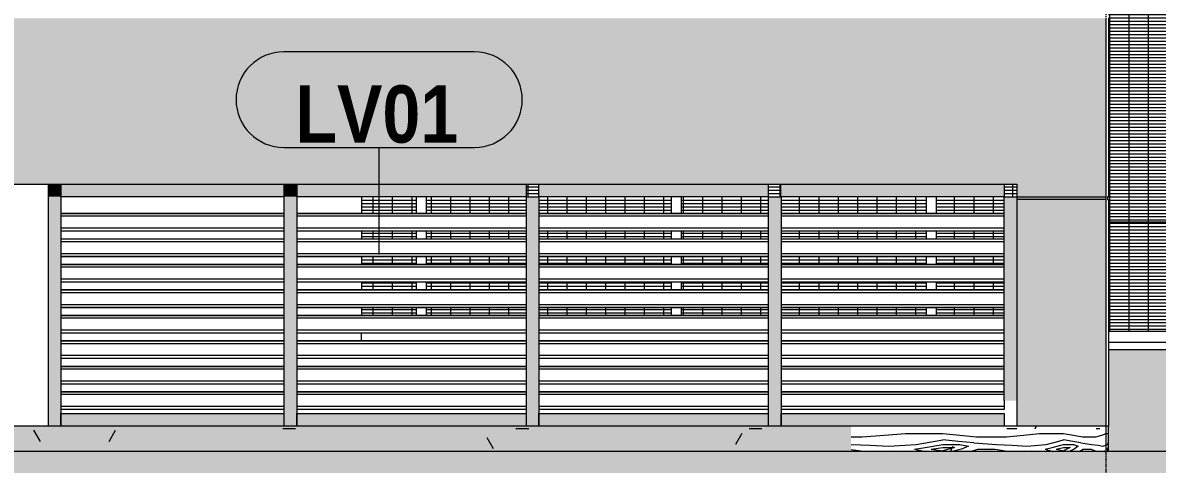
# Model space of a CAD drawing. Header units: millimetres. Extents: x 9199 to 175431, y -4466 to 35300.
# Drawn here: x 159653 to 164102, y 450 to 2183 of the extents above; entities that cross this region are included whole.
import ezdxf

# ---------------------------------------------------------------- set-up
doc = ezdxf.new("R2010")
doc.units = ezdxf.units.MM
doc.linetypes.add('Dash', pattern=[6, 3, -3])
doc.linetypes.add('Grid Line', pattern=[22.225, 12.7, -3.175, 3.175, -3.175])
for name, color, linetype, lineweight in [('A-DETL-GENF-2', 9, 'Continuous', 9), ('A-DETL-THIN', 151, 'Continuous', 9), ('A-FLOR', 192, 'Continuous', 9), ('A-FLOR-HRAL', 11, 'Continuous', 9), ('A-FLOR-PATT', 8, 'Continuous', 9), ('A-GLAZ-CWMG', 51, 'Continuous', 9), ('A-WALL', 113, 'Continuous', 9), ('A-WALL-IDEN', 211, 'Continuous', 9), ('A-WALL-PATT', 111, 'Continuous', 9), ('A-WALL-PATT-2', 111, 'Continuous', 5), ('C-PRKG', 70, 'Continuous', 9), ('C-PRKG-HDLN', 70, 'Dash', 9), ('S-COLS', 52, 'Continuous', 9), ('S-GRID-1', 1, 'Grid Line', 9)]:
    doc.layers.add(name, color=color, linetype=linetype, lineweight=lineweight)
doc.styles.add('Arial_B', font='arialbd.ttf', dxfattribs={"width": 0.85, "height": 225})

# ---------------------------------------------------------------- blocks, each defined once
blk = doc.blocks.new('BAI XE PCCC - BAI XE PCCC-1475173-TKCS_MẶT ĐỨNG HƯỚNG TÂY')
at = {"layer": 'C-PRKG'}
for p, q in [((-17226.9, 1400), (-14888.2, 1400)), ((-14888.2, 1400), (-17226.9, 1400))]:
    blk.add_line(p, q, dxfattribs=at)
at = {"layer": 'C-PRKG-HDLN'}
blk.add_line((-17226.9, 1400), (-14888.2, 1400), dxfattribs=at)
blk.add_line((-17226.9, 1400), (-14888.2, 1400), dxfattribs=at)
blk = doc.blocks.new('NBS_CLDPhysicalSecuritySystems_MtlMeshPnlFncngSym_CLDModsecSecurusS3_InfillPanel - NBS_CLDPhysicalSecuritySystems_MtlMeshPnlFncngSym_CLDModsecSecurusS2_InfillPanel-2369424-TKCS_MẶT ĐỨNG HƯỚNG TÂY')
at = {"layer": 'A-FLOR-HRAL'}
h = blk.add_hatch(dxfattribs=at)
h.set_pattern_fill('FP_24', color=256, style=0, pattern_type=2)
h.set_pattern_definition([(180, (-20156.337, 850), (2e-15, 13), []), (90, (-20156.34, 850), (76, -5e-15), [])])
h.paths.add_polyline_path([(-16902.3, 971), (-16356.3, 971), (-16356.3, 2850), (-16902.3, 2850), (-16902.3, 1236.4)])
h.paths.add_polyline_path([(-16942.3, 971), (-16942.3, 2850), (-17226.9, 2850), (-17226.9, 1500), (-17230.9, 1500), (-17229.7, 1490), (-17226.9, 1490), (-17226.9, 971), (-17004.8, 971)])
h.paths.add_polyline_path([(-18902.3, 1034.3), (-18561.5, 1034.3), (-18561.5, 1064.8), (-18902.3, 1064.8)])
h.paths.add_polyline_path([(-18942.3, 1034.3), (-18942.3, 1064.8), (-19461.1, 1064.8), (-19461.1, 1034.3), (-19121.2, 1034.3)])
h.paths.add_polyline_path([(-20156.3, 1034.3), (-19942.3, 1034.3), (-19942.3, 1064.8), (-20156.3, 1064.8)])
h.paths.add_polyline_path([(-19902.3, 1034.3), (-19511.1, 1034.3), (-19511.1, 1064.8), (-19902.3, 1064.8)])
h.paths.add_polyline_path([(-18511.5, 1034.3), (-17942.3, 1034.3), (-17942.3, 1064.8), (-18511.5, 1064.8)])
h.paths.add_polyline_path([(-17636.9, 1034.3), (-17636.9, 1064.8), (-17902.3, 1064.8), (-17902.3, 1034.3), (-17660.3, 1034.3)])
h.paths.add_polyline_path([(-17636.9, 1134.3), (-17636.9, 1164.8), (-17902.3, 1164.8), (-17902.3, 1134.3), (-17674, 1134.3)])
h.paths.add_polyline_path([(-18511.5, 1134.3), (-17942.3, 1134.3), (-17942.3, 1164.8), (-18511.5, 1164.8)])
h.paths.add_polyline_path([(-19942.3, 1134.3), (-19942.3, 1164.8), (-20156.3, 1164.8), (-20156.3, 1134.3)])
h.paths.add_polyline_path([(-18592.1, 1134.3), (-18561.5, 1134.3), (-18561.5, 1164.8), (-18902.3, 1164.8), (-18902.3, 1134.3), (-18856.7, 1134.3)])
h.paths.add_polyline_path([(-18942.3, 1134.3), (-18942.3, 1164.8), (-19461.1, 1164.8), (-19461.1, 1134.3), (-19121.2, 1134.3)])
h.paths.add_polyline_path([(-19902.3, 1134.3), (-19511.1, 1134.3), (-19511.1, 1164.8), (-19902.3, 1164.8)])
h.paths.add_polyline_path([(-20156.3, 1234.3), (-19942.3, 1234.3), (-19942.3, 1264.8), (-20156.3, 1264.8), (-20156.3, 1236.4)])
h.paths.add_polyline_path([(-18942.3, 1234.3), (-18942.3, 1264.8), (-19461.1, 1264.8), (-19461.1, 1234.3), (-19121.2, 1234.3)])
h.paths.add_polyline_path([(-18511.5, 1234.3), (-17942.3, 1234.3), (-17942.3, 1264.8), (-18511.5, 1264.8), (-18511.5, 1236.4)])
h.paths.add_polyline_path([(-17636.9, 1234.3), (-17636.9, 1264.8), (-17902.3, 1264.8), (-17902.3, 1234.3), (-17687.7, 1234.3)])
h.paths.add_polyline_path([(-19650.3, 1234.3), (-19511.1, 1234.3), (-19511.1, 1264.8), (-19902.3, 1264.8), (-19902.3, 1234.3)])
h.paths.add_polyline_path([(-18856.7, 1234.3), (-18561.5, 1234.3), (-18561.5, 1264.8), (-18902.3, 1264.8), (-18902.3, 1234.3)])
h.paths.add_polyline_path([(-18511.5, 1334.3), (-17942.3, 1334.3), (-17942.3, 1364.8), (-18511.5, 1364.8)])
h.paths.add_polyline_path([(-17902.3, 1334.3), (-17636.9, 1334.3), (-17636.9, 1364.8), (-17902.3, 1364.8)])
h.paths.add_polyline_path([(-18902.3, 1334.3), (-18561.5, 1334.3), (-18561.5, 1364.8), (-18902.3, 1364.8)])
h.paths.add_polyline_path([(-20156.3, 1334.3), (-19942.3, 1334.3), (-19942.3, 1364.8), (-20156.3, 1364.8)])
h.paths.add_polyline_path([(-19385.7, 1334.3), (-18942.3, 1334.3), (-18942.3, 1364.8), (-19461.1, 1364.8), (-19461.1, 1334.3)])
h.paths.add_polyline_path([(-19902.3, 1334.3), (-19511.1, 1334.3), (-19511.1, 1364.8), (-19902.3, 1364.8)])
h.paths.add_polyline_path([(-17942.3, 1434.3), (-17942.3, 1500), (-18511.5, 1500), (-18511.5, 1434.3), (-18327.6, 1434.3)])
h.paths.add_polyline_path([(-19461.1, 1434.3), (-18942.3, 1434.3), (-18942.3, 1500), (-19461.1, 1500)])
h.paths.add_polyline_path([(-19511.1, 1434.3), (-19511.1, 1500), (-19902.3, 1500), (-19902.3, 1434.3)])
h.paths.add_polyline_path([(-18856.7, 1434.3), (-18561.5, 1434.3), (-18561.5, 1500), (-18902.3, 1500), (-18902.3, 1434.3)])
h.paths.add_polyline_path([(-17636.9, 1500), (-17586.9, 1500), (-17586.9, 1550), (-17636.9, 1550)])
h.paths.add_polyline_path([(-17902.3, 1434.3), (-17636.9, 1434.3), (-17636.9, 1500), (-17902.3, 1500)])
h.paths.add_polyline_path([(-19942.3, 1434.3), (-19942.3, 1500), (-20156.3, 1500), (-20156.3, 1434.3)])
h.paths.add_polyline_path([(-18561.5, 1500), (-18511.5, 1500), (-18511.5, 1550), (-18561.5, 1550)])
h.paths.add_polyline_path([(-19461.1, 1500), (-19461.1, 1550), (-19511.1, 1550), (-19511.1, 1500)])
h.paths.add_polyline_path([(-19132.4, 2400), (-19126.9, 2400), (-19126.9, 2490), (-19132.4, 2490)])
h.paths.add_polyline_path([(-19132.4, 2500), (-19126.9, 2500), (-19126.9, 2850), (-19132.4, 2850)])
for p, q in [((-19126.9, 2850), (-19132.4, 2850)), ((-16942.2, 2850), (-17226.9, 2850)), ((-16942.3, 2850), (-16942.3, 971)), ((-16938.3, 2850), (-16942.3, 2850)), ((-16906.3, 2850), (-16938.3, 2850)), ((-16902.3, 2850), (-16906.3, 2850)), ((-16356.3, 2850), (-16902.5, 2850)), ((-16902.3, 971), (-16902.3, 2850)), ((-20156.3, 1500), (-20156.3, 1434.3)), ((-19942.3, 1500), (-19942.3, 1434.3)), ((-19902.3, 1434.3), (-19902.3, 1500)), ((-18942.3, 1500), (-18942.3, 1434.3)), ((-18902.3, 1434.3), (-18902.3, 1500)), ((-17942.3, 1500), (-17942.3, 1434.3)), ((-17902.3, 1434.3), (-17902.3, 1500)), ((-20156.3, 1365), (-20156.3, 1334.3)), ((-19942.3, 1365), (-19942.3, 1334.3)), ((-19902.3, 1334.3), (-19902.3, 1365)), ((-18942.3, 1365), (-18942.3, 1334.3)), ((-18902.3, 1334.3), (-18902.3, 1365)), ((-17942.3, 1365), (-17942.3, 1334.3)), ((-17902.3, 1334.3), (-17902.3, 1365)), ((-20156.3, 1265), (-20156.3, 1234.3)), ((-19942.3, 1265), (-19942.3, 1234.3)), ((-19902.3, 1234.3), (-19902.3, 1265)), ((-18942.3, 1265), (-18942.3, 1234.3)), ((-18902.3, 1234.3), (-18902.3, 1265)), ((-17942.3, 1265), (-17942.3, 1234.3)), ((-17902.3, 1234.3), (-17902.3, 1265)), ((-20156.3, 1165), (-20156.3, 1134.3)), ((-19942.3, 1165), (-19942.3, 1134.3)), ((-19902.3, 1134.3), (-19902.3, 1165)), ((-18942.3, 1165), (-18942.3, 1134.3)), ((-18902.3, 1134.3), (-18902.3, 1165)), ((-17942.3, 1165), (-17942.3, 1134.3)), ((-17902.3, 1134.3), (-17902.3, 1165)), ((-20156.3, 1065), (-20156.3, 1034.3)), ((-19942.3, 1065), (-19942.3, 1034.3)), ((-19902.3, 1034.3), (-19902.3, 1065)), ((-18942.3, 1065), (-18942.3, 1034.3)), ((-18902.3, 1034.3), (-18902.3, 1065)), ((-17942.3, 1065), (-17942.3, 1034.3)), ((-17902.3, 1034.3), (-17902.3, 1065)), ((-20156.3, 934.3), (-20156.3, 965)), ((-16356.3, 971), (-17226.9, 971)), ((-16938.3, 971), (-16942.2, 971)), ((-16906.3, 971), (-16938.3, 971)), ((-16902.5, 971), (-16906.3, 971)), ((-17226.9, 930), (-16356.3, 930))]:
    blk.add_line(p, q, dxfattribs=at)
blk = doc.blocks.new('Rectangular Mullion - 50 x 100mm-3797430-TKCS_MẶT ĐỨNG HƯỚNG TÂY')
at = {"layer": 'A-GLAZ-CWMG'}
blk.add_hatch(color=256, dxfattribs=at).paths.add_polyline_path([(-20460.7, 1500), (-20460.7, 1550), (-21335.3, 1550), (-21335.3, 1500)])
for p, q in [((-21335.3, 1500), (-21335.3, 1550)), ((-20460.7, 1550), (-20460.7, 1500)), ((-20460.7, 1500), (-21335.3, 1500))]:
    blk.add_line(p, q, dxfattribs=at)
blk = doc.blocks.new('Rectangular Mullion - 50 x 100mm-3797431-TKCS_MẶT ĐỨNG HƯỚNG TÂY')
at = {"layer": 'A-GLAZ-CWMG'}
blk.add_hatch(color=256, dxfattribs=at).paths.add_polyline_path([(-19461.1, 1500), (-18561.5, 1500), (-18561.5, 1550), (-19461.1, 1550)])
for p, q in [((-19461.1, 1500), (-19461.1, 1550)), ((-18561.5, 1550), (-18561.5, 1500)), ((-18561.5, 1500), (-19461.1, 1500))]:
    blk.add_line(p, q, dxfattribs=at)
blk = doc.blocks.new('Rectangular Mullion - 50 x 100mm-3797432-TKCS_MẶT ĐỨNG HƯỚNG TÂY')
at = {"layer": 'A-GLAZ-CWMG'}
blk.add_hatch(color=256, dxfattribs=at).paths.add_polyline_path([(-17704.9, 600), (-17636.9, 600), (-17636.9, 650), (-18511.5, 650), (-18511.5, 600), (-17798.5, 600)])
for p, q in [((-18511.5, 600), (-18511.5, 650)), ((-18511.5, 650), (-17636.9, 650)), ((-17636.9, 650), (-17636.9, 600))]:
    blk.add_line(p, q, dxfattribs=at)
blk = doc.blocks.new('Rectangular Mullion - 50 x 100mm-3797433-TKCS_MẶT ĐỨNG HƯỚNG TÂY')
at = {"layer": 'A-GLAZ-CWMG'}
blk.add_hatch(color=256, dxfattribs=at).paths.add_polyline_path([(-19385.7, 600), (-18561.5, 600), (-18561.5, 650), (-19461.1, 650), (-19461.1, 600)])
for p, q in [((-19461.1, 600), (-19461.1, 650)), ((-19461.1, 650), (-18561.5, 650)), ((-18561.5, 650), (-18561.5, 600))]:
    blk.add_line(p, q, dxfattribs=at)
blk = doc.blocks.new('Rectangular Mullion - 50 x 100mm-V168-TKCS_MẶT ĐỨNG HƯỚNG TÂY')
at = {"layer": 'A-GLAZ-CWMG'}
blk.add_hatch(color=256, dxfattribs=at).paths.add_polyline_path([(-21335.3, 600), (-21335.3, 700), (-21385.3, 700), (-21385.3, 600)])
blk.add_line((-21335.3, 700), (-21335.3, 600), dxfattribs=at)
blk = doc.blocks.new('Rectangular Mullion - 50 x 100mm-V169-TKCS_MẶT ĐỨNG HƯỚNG TÂY')
at = {"layer": 'A-GLAZ-CWMG'}
blk.add_hatch(color=256, dxfattribs=at).paths.add_polyline_path([(-21335.3, 700), (-21335.3, 800), (-21385.3, 800), (-21385.3, 700)])
blk.add_line((-21335.3, 800), (-21335.3, 700), dxfattribs=at)
blk = doc.blocks.new('Rectangular Mullion - 50 x 100mm-3082132-TKCS_MẶT ĐỨNG HƯỚNG TÂY')
at = {"layer": 'A-GLAZ-CWMG'}
blk.add_hatch(color=256, dxfattribs=at).paths.add_polyline_path([(-21335.3, 1500), (-21335.3, 1550), (-21385.3, 1550), (-21385.3, 1500)])
blk.add_line((-21335.3, 1550), (-21335.3, 1500), dxfattribs=at)
blk = doc.blocks.new('Rectangular Mullion - 50 x 100mm-2333212-TKCS_MẶT ĐỨNG HƯỚNG TÂY')
at = {"layer": 'A-GLAZ-CWMG'}
blk.add_hatch(color=256, dxfattribs=at).paths.add_polyline_path([(-17604.9, 700), (-17586.9, 700), (-17586.9, 800), (-17636.9, 800), (-17636.9, 700)])
blk.add_line((-17636.9, 700), (-17636.9, 800), dxfattribs=at)
blk = doc.blocks.new('Rectangular Mullion - MULLION LA SACH-3797434-TKCS_MẶT ĐỨNG HƯỚNG TÂY')
at = {"layer": 'A-GLAZ-CWMG'}
for p, q in [((-17636.9, 734.3), (-18511.5, 734.3)), ((-17636.9, 733.3), (-18511.5, 733.3)), ((-17636.9, 733.2), (-18511.5, 733.2)), ((-17636.9, 723.5), (-18511.5, 723.5)), ((-17636.9, 676.5), (-18511.5, 676.5)), ((-17636.9, 700), (-17636.9, 676.5)), ((-17636.9, 676.5), (-17636.9, 665)), ((-17636.9, 665), (-18511.5, 665)), ((-17636.9, 664.8), (-18511.5, 664.8)), ((-17636.9, 665), (-17636.9, 664.8))]:
    blk.add_line(p, q, dxfattribs=at)
blk = doc.blocks.new('Rectangular Mullion - MULLION LA SACH-3797435-TKCS_MẶT ĐỨNG HƯỚNG TÂY')
at = {"layer": 'A-GLAZ-CWMG'}
for p, q in [((-18561.5, 734.3), (-19461.1, 734.3)), ((-18561.5, 733.3), (-19461.1, 733.3)), ((-18561.5, 733.2), (-19461.1, 733.2)), ((-18561.5, 723.5), (-19461.1, 723.5)), ((-18561.5, 676.5), (-19461.1, 676.5)), ((-18561.5, 665), (-19461.1, 665)), ((-18561.5, 664.8), (-19461.1, 664.8))]:
    blk.add_line(p, q, dxfattribs=at)
blk = doc.blocks.new('Rectangular Mullion - MULLION LA SACH-V170-TKCS_MẶT ĐỨNG HƯỚNG TÂY')
at = {"layer": 'A-GLAZ-CWMG'}
for p, q in [((-20460.7, 734.3), (-21335.3, 734.3)), ((-20460.7, 733.3), (-21335.3, 733.3)), ((-20460.7, 733.2), (-21335.3, 733.2)), ((-20460.7, 723.5), (-21335.3, 723.5)), ((-20460.7, 676.5), (-21335.3, 676.5)), ((-20460.7, 665), (-21335.3, 665)), ((-20460.7, 664.8), (-21335.3, 664.8))]:
    blk.add_line(p, q, dxfattribs=at)
blk = doc.blocks.new('Rectangular Mullion - 50 x 100mm-V171-TKCS_MẶT ĐỨNG HƯỚNG TÂY')
at = {"layer": 'A-GLAZ-CWMG'}
blk.add_hatch(color=256, dxfattribs=at).paths.add_polyline_path([(-18511.5, 600), (-18511.5, 700), (-18561.5, 700), (-18561.5, 600)])
for p, q in [((-18561.5, 700), (-18561.5, 600)), ((-18511.5, 700), (-18511.5, 600))]:
    blk.add_line(p, q, dxfattribs=at)
blk = doc.blocks.new('Rectangular Mullion - 50 x 100mm-2333205-TKCS_MẶT ĐỨNG HƯỚNG TÂY')
at = {"layer": 'A-GLAZ-CWMG'}
blk.add_hatch(color=256, dxfattribs=at).paths.add_polyline_path([(-13113.2, 2100), (-13113.2, 2200), (-13163.2, 2200), (-13163.2, 2100)])
for p, q in [((-13163.2, 2200), (-13163.2, 2100)), ((-13113.2, 2200), (-13113.2, 2100))]:
    blk.add_line(p, q, dxfattribs=at)
blk = doc.blocks.new('Rectangular Mullion - 50 x 100mm-3082126-TKCS_MẶT ĐỨNG HƯỚNG TÂY')
at = {"layer": 'A-GLAZ-CWMG'}
blk.add_hatch(color=256, dxfattribs=at).paths.add_polyline_path([(-20460.7, 1500), (-20410.7, 1500), (-20410.7, 1550), (-20460.7, 1550)])
for p, q in [((-20460.7, 1550), (-20460.7, 1500)), ((-20410.7, 1550), (-20410.7, 1500))]:
    blk.add_line(p, q, dxfattribs=at)
blk = doc.blocks.new('FP_198-TKCS_MẶT ĐỨNG HƯỚNG TÂY')
at = {"layer": 'A-WALL'}
blk.add_line((-17226.9, 500), (-17226.9, 600), dxfattribs=at)
at = {"layer": 'A-WALL-PATT'}
for p, q in [((-17625.9, 590.4), (-17586.5, 590.4)), ((-17511, 600), (-17516, 587.7)), ((-17276.2, 590.4), (-17261.6, 590.4)), ((-18236.9, 558.5), (-18192.7, 558.5)), ((-18192.7, 558.5), (-18107.5, 564.6)), ((-18107.5, 564.6), (-18023.3, 570.7)), ((-18023.3, 570.7), (-17949.3, 570.7)), ((-17981.7, 528), (-17928.9, 537.2)), ((-17949.3, 570.7), (-17877.1, 570.7)), ((-17928.9, 537.2), (-17877, 546.3)), ((-17877.1, 570.7), (-17809.6, 564.6)), ((-17815.1, 540.2), (-17877.1, 546.3)), ((-17755, 534.1), (-17815.1, 540.2)), ((-17809.6, 564.6), (-17744.3, 558.5)), ((-17755, 534.1), (-17666.4, 528)), ((-17744.3, 558.5), (-17684.2, 558.5)), ((-17684.2, 558.5), (-17626.8, 558.5)), ((-17626.8, 558.5), (-17560.8, 564.6)), ((-17560.8, 564.6), (-17499.7, 570.7)), ((-17499.7, 570.7), (-17449.6, 570.7)), ((-17471.1, 528), (-17436.4, 537.2)), ((-17449.6, 570.7), (-17403.9, 570.7)), ((-17436.4, 537.2), (-17403.9, 546.3)), ((-17403.9, 570.7), (-17364.6, 564.6)), ((-17367.7, 540.2), (-17403.9, 546.3)), ((-17335.3, 534.1), (-17367.7, 540.2)), ((-17364.6, 564.6), (-17329.8, 558.5)), ((-17335.3, 534.1), (-17293, 528)), ((-17329.8, 558.5), (-17300.9, 558.5)), ((-17300.9, 558.5), (-17276.5, 558.5)), ((-17276.5, 558.5), (-17253.1, 564.6)), ((-17253.1, 564.6), (-17236.7, 570.7)), ((-17236.7, 570.7), (-17228.1, 570.7)), ((-17231.2, 528), (-17226.7, 537.2)), ((-18236.9, 527.8), (-18162.9, 524.9)), ((-18236.9, 508.2), (-18179.4, 500)), ((-18162.9, 524.9), (-18089.4, 521.9)), ((-18123, 500), (-18065.2, 503.6)), ((-18089.4, 521.9), (-17981.7, 528)), ((-18065.2, 503.6), (-18042.1, 500)), ((-17987.6, 509.7), (-17946.4, 515.8)), ((-17987.6, 509.7), (-17945.4, 500)), ((-17946.4, 515.8), (-17877.1, 528)), ((-17923.1, 509.7), (-17877.1, 515.8)), ((-17923.1, 509.7), (-17877.1, 503.6)), ((-17877.1, 528), (-17809.6, 528)), ((-17877.1, 515.8), (-17831.8, 515.8)), ((-17831.8, 515.8), (-17877.1, 503.6)), ((-17837.5, 519.7), (-17848, 500)), ((-17840.3, 500.6), (-17842.6, 500)), ((-17804.1, 509.7), (-17840.3, 500.6)), ((-17809.6, 528), (-17776.6, 521.9)), ((-17776.6, 521.9), (-17804, 509.7)), ((-17769, 500), (-17739, 509.7)), ((-17739, 509.7), (-17671.5, 509.7)), ((-17671.5, 509.7), (-17616.6, 500)), ((-17666.4, 528), (-17605.1, 525)), ((-17605.1, 525), (-17547.3, 521.9)), ((-17573.2, 500), (-17529.7, 503.6)), ((-17547.3, 521.9), (-17471.1, 528)), ((-17529.7, 503.6), (-17513.4, 500)), ((-17475.1, 509.7), (-17447.7, 515.8)), ((-17475.1, 509.7), (-17447.2, 500)), ((-17447.7, 515.8), (-17403.9, 528)), ((-17432.6, 509.7), (-17403.9, 515.8)), ((-17432.6, 509.7), (-17403.9, 503.6)), ((-17403.9, 528), (-17364.6, 528)), ((-17403.9, 515.8), (-17377.2, 515.8)), ((-17377.2, 515.8), (-17403.9, 503.6)), ((-17361.5, 509.7), (-17382.1, 500.6)), ((-17364.6, 528), (-17346.6, 521.9)), ((-17346.6, 521.9), (-17361.5, 509.7)), ((-17342.7, 500), (-17327.1, 509.7)), ((-17327.1, 509.7), (-17295.2, 509.7)), ((-17295.2, 509.7), (-17273, 500)), ((-17293, 528), (-17268.2, 525)), ((-17268.2, 525), (-17249, 521.9)), ((-17257.9, 500), (-17244, 503.6)), ((-17249, 521.9), (-17231.2, 528)), ((-17244, 503.6), (-17240.4, 500)), ((-17231.8, 509.7), (-17227.8, 515.8)), ((-17231.8, 509.7), (-17228, 500))]:
    blk.add_line(p, q, dxfattribs=at)
blk = doc.blocks.new('CTL_WALL TAG NO MARK - 10-2062273-TKCS_MẶT ĐỨNG HƯỚNG TÂY')
at = {"layer": 'A-WALL-IDEN'}
for p, q in [((-15159.4, 30418.1), (-15907, 30418.1)), ((-15907, 30043.1), (-15159.4, 30043.1))]:
    blk.add_line(p, q, dxfattribs=at)
for centre, start, end in [((-15907, 30230.6), 90, 270), ((-15159.4, 30230.6), 270, 90)]:
    blk.add_arc(centre, 187.5, start, end, dxfattribs=at)

msp = doc.modelspace()

# ---------------------------------------------------------------- hatches: boundary and pattern name
at = {"layer": 'A-DETL-GENF-2'}
h = msp.add_hatch(dxfattribs=at)
h.set_pattern_fill('FP_33', color=256, style=0, pattern_type=2)
h.set_pattern_definition([(0, (129582.6, 1200), (725.805, 725.805), [725.805, -725.805]), (0, (129582.6, 1472.2), (725.805, 725.805), [725.805, -725.805]), (0, (129582.6, 1744.35), (725.805, 725.805), [725.805, -725.805]), (90, (129673.3, 1835.1), (-725.805, 725.805), [725.805, -725.805]), (90, (129945.5, 1835.1), (-725.805, 725.805), [725.805, -725.805]), (90, (130217.7, 1835.1), (-725.805, 725.805), [725.805, -725.805])])
h.paths.add_polyline_path([(100378.3, -955.5), (168101.5, -955.5), (168101.5, 500), (100378.3, 500), (100378.3, -407.6)])
at = {"layer": 'A-FLOR-PATT'}
h = msp.add_hatch(dxfattribs=at)
h.set_pattern_fill('FP_21', color=256, style=0, pattern_type=2)
h.set_pattern_definition([(4.673, (129582.588, 3.68), (327.931358, -1.96735), [22.115, -243.262]), (359.656, (129582.588, 3.68), (-63.437522, 23.588297), [27.328, -300.609]), (159.603, (129609.92, 3.52), (264.4951, 21.61782), [5.64, -62.04]), (4.089, (129582.59, 9.952), (487.942996, -5.18797), [35.701, -392.716]), (149.477, (129623.25, 9.52), (427.3284, 30.5455), [5.864, -64.502]), (359.391, (129582.59, 9.952), (427.326858, 30.55073), [40.664, -447.306]), (1.508, (129628.308, 8.385), (272.905802, -12.62644), [32.024, -352.259]), (357.351, (129628.308, 8.385), (111.243805, 22.73891), [22.766, -250.431]), (11.553, (129651.05, 7.33), (384.15009, 10.11533), [9.462, -104.082]), (3.013, (129582.588, 3.681), (5.559004, 10.4386253), [3.995, -232.826, 3.995, -239.364, -240.635]), (3.013, (129582.588, 3.681), (5.559004, 10.4386253), [-480.181, 3.995, -236.64]), (0.517, (129582.588, 3.681), (120.275299, 12.367775), [4.986, -168.177, 4.986, -283.77, -114.46]), (0.517, (129582.588, 3.681), (120.275299, 12.367775), [-461.92, 4.986, -109.474]), (357.498, (129480.632, 3.681), (244.0637985, -0.7070988), [4.246, -92.246, 4.246, -296.808, -399.475]), (357.498, (129480.632, 3.681), (244.0637985, -0.7070988), [-397.545, 4.246, -395.23]), (356.404, (129434.912, 3.681), (266.632961, 3.140739), [3.715, -106.053, 3.715, -171.238, -248.245]), (356.404, (129434.912, 3.681), (266.632961, 3.140739), [-284.722, 3.715, -244.53])])
h.paths.add_polyline_path([(166514.2, 500), (167901.2, 500), (167901.2, 900), (163911.2, 900), (163911.2, 500), (165985.1, 500)])
at = {"layer": 'A-WALL-PATT'}
h = msp.add_hatch(dxfattribs=at)
h.set_pattern_fill('FP_27', color=256, style=0, pattern_type=2)
h.set_pattern_definition([(0, (129582.6, 1200), (1219.2, 304.8), [50.292, -864.108, 50.292, -864.108, -4876.8]), (0, (129582.6, 1200), (1219.2, 304.8), [-1828.8, 50.292, -1778.508, 50.292, -864.108, -2133.6]), (0, (129582.6, 1200), (1219.2, 304.8), [-4572, 50.292, -559.308, 50.292, -1473.708]), (120, (130039.8, 1352.4), (-873.5645, 903.4582), [50.292, -864.108, 50.292, -5740.908]), (120, (130039.8, 1352.4), (-873.5645, 903.4582), [-964.692, -864.108, 50.292, -1778.508, -3048]), (120, (130039.8, 1352.4), (-873.5645, 903.4582), [-3657.6, 50.292, -864.108, 50.292, -2083.308]), (120, (130039.8, 1352.4), (-873.5645, 903.4582), [-4622.292, -559.308, 50.292, -1473.708]), (240, (130192.2, 1962), (-345.6355, -1208.2582), [50.292, -864.108, 50.292, -5740.908]), (240, (130192.2, 1962), (-345.6355, -1208.2582), [-964.692, -864.108, 50.292, -1778.508, -3048]), (240, (130192.2, 1962), (-345.6355, -1208.2582), [-3657.6, 50.292, -864.108, 50.292, -2083.308]), (240, (130192.2, 1962), (-345.6355, -1208.2582), [-4622.292, -559.308, 50.292, -1473.708])])
h.paths.add_polyline_path([(162810.6, 500), (162901.2, 500), (162901.2, 600), (147300.8, 600), (147300.8, 500), (161752.4, 500)])
h = msp.add_hatch(dxfattribs=at)
h.set_pattern_fill('FP_31', color=256, style=0, pattern_type=2)
h.set_pattern_definition([(349.695, (163090.205, 869.39), (3657.59817, -609.61005), [68.155, -6747.38]), (0, (163157.26, 857.2), (609.6, 609.6), [67.056, -542.544]), (18.435, (163224.32, 857.2), (1219.1992, 609.6016), [57.832, -1869.893]), (172.875, (163279.18, 875.49), (4267.1994, -609.5991), [49.148, -4865.604]), (174.806, (163230.413, 881.584), (6096.00395, -609.55472), [67.333, -6665.92]), (194.036, (163163.36, 887.68), (-1828.8022, -609.5924), [75.403, -2438.042]), (9.462, (163138.97, 869.39), (3048.00504, 609.5835), [37.081, -3670.971]), (353.66, (163175.55, 875.49), (-4876.8008, 609.58348), [55.202, -5464.96]), (185.711, (163230.413, 869.39), (-5486.39511, -609.63944), [61.264, -6065.139]), (168.69, (163169.45, 863.3), (2438.4, -609.6026), [31.084, -3077.279]), (354.806, (163035.34, 863.296), (-6096.00395, 609.55472), [67.333, -6665.92]), (348.69, (163102.4, 857.2), (-2438.4, 609.6026), [62.167, -3046.194]), (0, (163163.36, 845), (609.6, 609.6), [73.152, -536.448]), (20.556, (163236.51, 845.01), (3048.0001, 1219.19697), [52.084, -5156.34]), (3.814, (163285.277, 863.296), (8534.40115, 609.58889), [91.643, -9072.654]), (354.806, (163376.72, 869.39), (-6096.00395, 609.55472), [67.333, -6665.92]), (0, (163443.8, 863.3), (609.6, 609.6), [67.056, -542.544]), (5.194, (162901.23, 863.296), (6096.00395, 609.55472), [67.333, -6665.92]), (354.806, (162968.285, 869.39), (-6096.00395, 609.55472), [67.333, -6665.92]), (0, (162901.2, 875.5), (609.6, 609.6), [36.576, -573.024]), (5.194, (162937.805, 875.49), (6096.00395, 609.55472), [67.333, -6665.92]), (0, (163004.86, 881.6), (609.6, 609.6), [60.96, -548.64]), (10.305, (163065.82, 881.584), (-3657.59817, -609.61005), [68.155, -6747.38]), (5.194, (163132.88, 893.776), (6096.00395, 609.55472), [67.333, -6665.92]), (354.806, (163199.933, 899.87), (-6096.00395, 609.55472), [67.333, -6665.92]), (354.806, (163266.99, 893.776), (-6096.00395, 609.55472), [67.333, -6665.92]), (351.87, (163334.045, 887.68), (-3657.60043, 609.5929), [86.21, -4224.312]), (0, (163419.4, 875.5), (609.6, 609.6), [91.44, -518.16]), (347.471, (163395.005, 509.73), (3047.99888, -609.61085), [56.202, -5564.033]), (354.289, (163449.87, 497.536), (-5486.39511, 609.63944), [61.264, -6065.139]), (8.13, (163395.005, 509.73), (3657.60043, 609.5929), [43.105, -4267.418]), (9.462, (163437.68, 515.82), (3048.00504, 609.5835), [74.161, -3633.892]), (0, (162901.2, 528), (609.6, 609.6), [73.152, -536.448]), (350.538, (162974.38, 528.02), (-3048.00504, 609.5835), [37.081, -3670.971]), (201.801, (163010.96, 521.92), (1828.8045, 609.58684), [32.828, -3249.968]), (192.995, (162980.477, 509.73), (5486.39314, 1219.23746), [81.331, -8051.747]), (352.875, (163462.06, 509.73), (-4267.1994, 609.5991), [49.148, -4865.604]), (7.125, (163462.06, 509.73), (4267.1994, 609.5991), [49.148, -4865.604]), (0, (162901.2, 515.8), (609.6, 609.6), [48.768, -560.832]), (194.036, (162950, 515.82), (-1828.8022, -609.5924), [50.27, -2463.177]), (356.633, (163035.34, 534.112), (-9753.59439, 609.691875), [103.811, -10277.302]), (357.709, (163138.973, 528.016), (-14630.396648, 609.69909), [152.522, -15099.665]), (3.18, (163291.373, 521.92), (10363.19831, 609.63121), [109.897, -10879.823]), (9.462, (163401.1, 528.02), (3048.00504, 609.5835), [111.242, -3596.81]), (10.305, (162901.23, 473.15), (-3657.59817, -609.61005), [68.155, -6747.38]), (15.945, (162968.285, 485.34), (-2438.4042, -609.58315), [88.759, -4349.196]), (0, (163053.6, 509.7), (609.6, 609.6), [79.248, -530.352]), (351.87, (163132.88, 509.73), (-3657.60043, 609.5929), [86.21, -4224.312]), (3.576, (163218.22, 497.536), (9144.002965, 609.5468), [97.726, -9674.906]), (351.254, (163315.757, 503.63), (4267.20096, -609.58783), [80.18, -7937.856]), (345.964, (163395, 491.44), (-1828.8022, 609.5924), [75.403, -2438.042]), (0, (163468.16, 473.15), (609.6, 609.6), [42.672, -566.928]), (174.806, (163035.34, 534.11), (6096.00395, -609.55472), [134.665, -6598.587]), (355.236, (162901.23, 570.69), (-6705.59647, 609.64143), [146.811, -7193.745]), (0, (163047.53, 558.5), (609.6, 609.6), [140.208, -469.392]), (4.086, (163187.74, 558.496), (7924.79503, 609.65274), [171.123, -8385.02]), (0, (163358.4, 570.7), (609.6, 609.6), [152.4, -457.2]), (7.125, (162901.23, 442.67), (4267.1994, 609.5991), [147.443, -4767.311]), (6.34, (163047.533, 460.96), (4876.8008, 609.58348), [110.403, -5409.758]), (357.51, (163157.261, 473.152), (-13411.196973, 609.70439), [140.34, -13893.706]), (353.48, (163297.47, 467.056), (-15849.59217, 1828.855172), [214.749, -21260.135]), (3.013, (162901.23, 838.912), (10972.79715, 609.6408), [115.984, -11482.446]), (351.87, (163017.05, 845.01), (-3657.60043, 609.5929), [129.316, -4181.208]), (357.614, (163145.07, 826.72), (-14020.799432, 609.613717), [146.431, -14496.664]), (10.62, (163291.373, 820.624), (-6705.59246, -1219.23973), [99.236, -9824.334]), (0, (163388.9, 838.9), (609.6, 609.6), [121.92, -487.68]), (356.82, (162901.23, 912.064), (-10363.19831, 609.63121), [109.897, -10879.823]), (6.009, (163010.957, 905.968), (-6095.99899, -609.599175), [116.464, -11529.929]), (6.71, (163126.78, 918.16), (-5486.397345, -609.61573), [104.346, -10330.325]), (354.289, (163230.413, 930.35), (-5486.39511, 609.63944), [122.528, -6003.877]), (347.905, (163352.333, 918.16), (-5486.39487, 1219.22295), [87.281, -8640.862]), (9.462, (163437.68, 899.87), (3048.00504, 609.5835), [74.161, -3633.892]), (3.814, (162901.23, 796.24), (8534.40115, 609.58889), [91.643, -9072.654]), (347.196, (162992.67, 802.336), (-7924.80896, 1828.76326), [137.532, -13615.67]), (0, (163126.8, 771.86), (609.6, 609.6), [152.4, -457.2]), (5.44, (163279.181, 771.856), (-6705.60249, -609.56085), [128.595, -12730.932]), (6.71, (163407.197, 784.048), (-5486.397345, -609.61573), [104.346, -10330.325]), (0, (162901.2, 954.74), (609.6, 609.6), [103.632, -505.968]), (8.13, (163004.86, 954.74), (3657.60043, 609.5929), [172.421, -4138.102]), (357.614, (163175.55, 979.12), (-14020.799432, 609.613717), [146.431, -14496.664]), (354.472, (163321.853, 973.024), (12801.591011, -1219.302898), [189.859, -18796.025]), (6.843, (162901.23, 400), (-10363.195037, -1219.241277), [153.494, -15195.842]), (0, (163053.6, 418.3), (609.6, 609.6), [170.688, -438.912]), (356.348, (163224.317, 418.288), (-18897.604963, 1219.126665), [287.095, -28422.422]), (0, (162901.2, 613.36), (609.6, 609.6), [146.304, -463.296]), (4.764, (163047.533, 613.36), (6705.59647, 609.64143), [146.811, -7193.745]), (358.152, (163193.837, 625.552), (-18287.996238, 609.724117), [189.074, -18718.355]), (357.274, (163382.813, 619.456), (-12192.004244, 609.534153), [128.161, -12687.945]), (354.806, (162901.23, 710.896), (-6096.00395, 609.55472), [134.665, -6598.587]), (0, (163035.34, 698.7), (609.6, 609.6), [195.072, -414.528]), (1.909, (163230.413, 698.704), (17678.401049, 609.553228), [182.982, -18115.176]), (3.576, (163413.293, 704.8), (9144.002965, 609.5468), [97.726, -9674.906])])
h.paths.add_polyline_path([(162810.6, 500), (162901.2, 500), (162901.2, 600), (147300.8, 600), (147300.8, 500), (161752.4, 500)])
at = {"layer": 'A-WALL-PATT-2'}
h = msp.add_hatch(color=256, dxfattribs=at)
h.paths.add_polyline_path([(155426.2, 600), (155776.2, 600), (155776.2, 1490), (155426.2, 1490), (155426.2, 688.4)])
h.paths.add_polyline_path([(163608.3, 600), (163901.2, 600), (163901.2, 1490), (163551.2, 1490), (163551.2, 600)])
h.paths.add_polyline_path([(163868.8, 1500), (163901.2, 1500), (163901.2, 2200), (155426.2, 2200), (155426.2, 1500), (155776.2, 1500), (155776.2, 1550), (163551.2, 1550), (163551.2, 1500)])
msp.add_hatch(color=256, dxfattribs=at).paths.add_polyline_path([(163868.8, 1490), (163901.2, 1490), (163901.2, 1500), (163551.2, 1500), (163551.2, 1490)])

# ---------------------------------------------------------------- linework, layer by layer
at = {"layer": 'A-DETL-THIN'}
msp.add_line((168101.5, 500), (100378.3, 500), dxfattribs=at)
at = {"layer": 'A-FLOR'}
msp.add_line((163911.2, 900), (167901.2, 900), dxfattribs=at)
at = {"layer": 'A-WALL'}
for p, q in [((163901.2, 500), (163901.2, 2200)), ((163911.2, 2200), (163911.2, 1500)), ((155776.2, 1550), (163551.2, 1550)), ((163551.2, 1550), (163551.2, 600)), ((163551.2, 1500), (163901.2, 1500)), ((163901.2, 1490), (163551.2, 1490)), ((163907.2, 1500), (163907.2, 1490)), ((163911.2, 1500), (163907.2, 1500)), ((163907.2, 1490), (163911.2, 1490)), ((163911.2, 1490), (163911.2, 600)), ((163911.2, 600), (147290.8, 600))]:
    msp.add_line(p, q, dxfattribs=at)
at = {"layer": 'A-WALL-IDEN'}
msp.add_line((161050.8, 1272.9), (161050.8, 1693.6), dxfattribs=at)
at = {"layer": 'S-COLS'}
msp.add_line((159752.9, 1550), (159752.9, 600), dxfattribs=at)
at = {"layer": 'S-GRID-1'}
for p, q in [((163901.2, 634.2), (163901.2, 30542.5)), ((163901.2, -3115.8), (163901.2, 634.2))]:
    msp.add_line(p, q, dxfattribs=at)

# ---------------------------------------------------------------- block references
at = {"layer": 'A-FLOR-HRAL'}
msp.add_blockref('NBS_CLDPhysicalSecuritySystems_MtlMeshPnlFncngSym_CLDModsecSecurusS3_InfillPanel - NBS_CLDPhysicalSecuritySystems_MtlMeshPnlFncngSym_CLDModsecSecurusS2_InfillPanel-2369424-TKCS_MẶT ĐỨNG HƯỚNG TÂY', (181138.2, 0), dxfattribs=at)
at = {"layer": 'A-GLAZ-CWMG'}
for name, p in [('Rectangular Mullion - 50 x 100mm-3082132-TKCS_MẶT ĐỨNG HƯỚNG TÂY', (181138.2, 0)), ('Rectangular Mullion - 50 x 100mm-3797430-TKCS_MẶT ĐỨNG HƯỚNG TÂY', (181138.2, 0)), ('Rectangular Mullion - 50 x 100mm-3082126-TKCS_MẶT ĐỨNG HƯỚNG TÂY', (181138.2, 0)), ('Rectangular Mullion - 50 x 100mm-3797431-TKCS_MẶT ĐỨNG HƯỚNG TÂY', (180188.6, 0)), ('Rectangular Mullion - 50 x 100mm-3797431-TKCS_MẶT ĐỨNG HƯỚNG TÂY', (181138.2, 0)), ('Rectangular Mullion - 50 x 100mm-3797430-TKCS_MẶT ĐỨNG HƯỚNG TÂY', (183961.9, 0)), ('Rectangular Mullion - 50 x 100mm-V169-TKCS_MẶT ĐỨNG HƯỚNG TÂY', (181138.2, 700)), ('Rectangular Mullion - 50 x 100mm-2333205-TKCS_MẶT ĐỨNG HƯỚNG TÂY', (173840.7, -700)), ('Rectangular Mullion - 50 x 100mm-2333205-TKCS_MẶT ĐỨNG HƯỚNG TÂY', (174790.3, -700)), ('Rectangular Mullion - 50 x 100mm-2333205-TKCS_MẶT ĐỨNG HƯỚNG TÂY', (175739.9, -700)), ('Rectangular Mullion - 50 x 100mm-2333212-TKCS_MẶT ĐỨNG HƯỚNG TÂY', (181138.2, 700)), ('Rectangular Mullion - MULLION LA SACH-V170-TKCS_MẶT ĐỨNG HƯỚNG TÂY', (181138.2, 700)), ('Rectangular Mullion - MULLION LA SACH-3797435-TKCS_MẶT ĐỨNG HƯỚNG TÂY', (180188.6, 700)), ('Rectangular Mullion - MULLION LA SACH-3797435-TKCS_MẶT ĐỨNG HƯỚNG TÂY', (181138.2, 700)), ('Rectangular Mullion - MULLION LA SACH-V170-TKCS_MẶT ĐỨNG HƯỚNG TÂY', (183961.9, 700)), ('Rectangular Mullion - 50 x 100mm-V169-TKCS_MẶT ĐỨNG HƯỚNG TÂY', (181138.2, 600)), ('Rectangular Mullion - 50 x 100mm-2333205-TKCS_MẶT ĐỨNG HƯỚNG TÂY', (173840.7, -800)), ('Rectangular Mullion - 50 x 100mm-2333205-TKCS_MẶT ĐỨNG HƯỚNG TÂY', (174790.3, -800)), ('Rectangular Mullion - 50 x 100mm-2333205-TKCS_MẶT ĐỨNG HƯỚNG TÂY', (175739.9, -800)), ('Rectangular Mullion - 50 x 100mm-2333212-TKCS_MẶT ĐỨNG HƯỚNG TÂY', (181138.2, 600)), ('Rectangular Mullion - 50 x 100mm-V169-TKCS_MẶT ĐỨNG HƯỚNG TÂY', (181138.2, 500)), ('Rectangular Mullion - MULLION LA SACH-V170-TKCS_MẶT ĐỨNG HƯỚNG TÂY', (181138.2, 600)), ('Rectangular Mullion - 50 x 100mm-2333205-TKCS_MẶT ĐỨNG HƯỚNG TÂY', (173840.7, -900)), ('Rectangular Mullion - MULLION LA SACH-3797435-TKCS_MẶT ĐỨNG HƯỚNG TÂY', (180188.6, 600)), ('Rectangular Mullion - 50 x 100mm-2333205-TKCS_MẶT ĐỨNG HƯỚNG TÂY', (174790.3, -900)), ('Rectangular Mullion - MULLION LA SACH-3797435-TKCS_MẶT ĐỨNG HƯỚNG TÂY', (181138.2, 600)), ('Rectangular Mullion - 50 x 100mm-2333205-TKCS_MẶT ĐỨNG HƯỚNG TÂY', (175739.9, -900)), ('Rectangular Mullion - MULLION LA SACH-V170-TKCS_MẶT ĐỨNG HƯỚNG TÂY', (183961.9, 600)), ('Rectangular Mullion - 50 x 100mm-2333212-TKCS_MẶT ĐỨNG HƯỚNG TÂY', (181138.2, 500)), ('Rectangular Mullion - MULLION LA SACH-V170-TKCS_MẶT ĐỨNG HƯỚNG TÂY', (181138.2, 500)), ('Rectangular Mullion - MULLION LA SACH-3797435-TKCS_MẶT ĐỨNG HƯỚNG TÂY', (180188.6, 500)), ('Rectangular Mullion - MULLION LA SACH-3797435-TKCS_MẶT ĐỨNG HƯỚNG TÂY', (181138.2, 500)), ('Rectangular Mullion - MULLION LA SACH-V170-TKCS_MẶT ĐỨNG HƯỚNG TÂY', (183961.9, 500)), ('Rectangular Mullion - 50 x 100mm-V169-TKCS_MẶT ĐỨNG HƯỚNG TÂY', (181138.2, 400)), ('Rectangular Mullion - 50 x 100mm-2333205-TKCS_MẶT ĐỨNG HƯỚNG TÂY', (173840.7, -1000)), ('Rectangular Mullion - 50 x 100mm-2333205-TKCS_MẶT ĐỨNG HƯỚNG TÂY', (174790.3, -1000)), ('Rectangular Mullion - 50 x 100mm-2333205-TKCS_MẶT ĐỨNG HƯỚNG TÂY', (175739.9, -1000)), ('Rectangular Mullion - 50 x 100mm-2333212-TKCS_MẶT ĐỨNG HƯỚNG TÂY', (181138.2, 400)), ('Rectangular Mullion - MULLION LA SACH-V170-TKCS_MẶT ĐỨNG HƯỚNG TÂY', (181138.2, 400)), ('Rectangular Mullion - MULLION LA SACH-3797435-TKCS_MẶT ĐỨNG HƯỚNG TÂY', (180188.6, 400)), ('Rectangular Mullion - MULLION LA SACH-3797435-TKCS_MẶT ĐỨNG HƯỚNG TÂY', (181138.2, 400)), ('Rectangular Mullion - MULLION LA SACH-V170-TKCS_MẶT ĐỨNG HƯỚNG TÂY', (183961.9, 400)), ('Rectangular Mullion - 50 x 100mm-V169-TKCS_MẶT ĐỨNG HƯỚNG TÂY', (181138.2, 300)), ('Rectangular Mullion - 50 x 100mm-2333205-TKCS_MẶT ĐỨNG HƯỚNG TÂY', (173840.7, -1100)), ('Rectangular Mullion - 50 x 100mm-2333205-TKCS_MẶT ĐỨNG HƯỚNG TÂY', (174790.3, -1100)), ('Rectangular Mullion - 50 x 100mm-2333205-TKCS_MẶT ĐỨNG HƯỚNG TÂY', (175739.9, -1100)), ('Rectangular Mullion - 50 x 100mm-2333212-TKCS_MẶT ĐỨNG HƯỚNG TÂY', (181138.2, 300)), ('Rectangular Mullion - MULLION LA SACH-V170-TKCS_MẶT ĐỨNG HƯỚNG TÂY', (181138.2, 300)), ('Rectangular Mullion - MULLION LA SACH-3797435-TKCS_MẶT ĐỨNG HƯỚNG TÂY', (180188.6, 300)), ('Rectangular Mullion - MULLION LA SACH-3797435-TKCS_MẶT ĐỨNG HƯỚNG TÂY', (181138.2, 300)), ('Rectangular Mullion - MULLION LA SACH-V170-TKCS_MẶT ĐỨNG HƯỚNG TÂY', (183961.9, 300)), ('Rectangular Mullion - 50 x 100mm-V169-TKCS_MẶT ĐỨNG HƯỚNG TÂY', (181138.2, 200)), ('Rectangular Mullion - 50 x 100mm-2333205-TKCS_MẶT ĐỨNG HƯỚNG TÂY', (173840.7, -1200)), ('Rectangular Mullion - 50 x 100mm-2333205-TKCS_MẶT ĐỨNG HƯỚNG TÂY', (174790.3, -1200)), ('Rectangular Mullion - 50 x 100mm-2333205-TKCS_MẶT ĐỨNG HƯỚNG TÂY', (175739.9, -1200)), ('Rectangular Mullion - 50 x 100mm-2333212-TKCS_MẶT ĐỨNG HƯỚNG TÂY', (181138.2, 200)), ('Rectangular Mullion - 50 x 100mm-V169-TKCS_MẶT ĐỨNG HƯỚNG TÂY', (181138.2, 100)), ('Rectangular Mullion - MULLION LA SACH-V170-TKCS_MẶT ĐỨNG HƯỚNG TÂY', (181138.2, 200)), ('Rectangular Mullion - 50 x 100mm-2333205-TKCS_MẶT ĐỨNG HƯỚNG TÂY', (173840.7, -1300)), ('Rectangular Mullion - MULLION LA SACH-3797435-TKCS_MẶT ĐỨNG HƯỚNG TÂY', (180188.6, 200)), ('Rectangular Mullion - 50 x 100mm-2333205-TKCS_MẶT ĐỨNG HƯỚNG TÂY', (174790.3, -1300)), ('Rectangular Mullion - MULLION LA SACH-3797435-TKCS_MẶT ĐỨNG HƯỚNG TÂY', (181138.2, 200)), ('Rectangular Mullion - 50 x 100mm-2333205-TKCS_MẶT ĐỨNG HƯỚNG TÂY', (175739.9, -1300)), ('Rectangular Mullion - MULLION LA SACH-V170-TKCS_MẶT ĐỨNG HƯỚNG TÂY', (183961.9, 200)), ('Rectangular Mullion - 50 x 100mm-2333212-TKCS_MẶT ĐỨNG HƯỚNG TÂY', (181138.2, 100)), ('Rectangular Mullion - MULLION LA SACH-V170-TKCS_MẶT ĐỨNG HƯỚNG TÂY', (181138.2, 100)), ('Rectangular Mullion - MULLION LA SACH-3797435-TKCS_MẶT ĐỨNG HƯỚNG TÂY', (180188.6, 100)), ('Rectangular Mullion - MULLION LA SACH-3797435-TKCS_MẶT ĐỨNG HƯỚNG TÂY', (181138.2, 100)), ('Rectangular Mullion - MULLION LA SACH-V170-TKCS_MẶT ĐỨNG HƯỚNG TÂY', (183961.9, 100)), ('Rectangular Mullion - 50 x 100mm-V169-TKCS_MẶT ĐỨNG HƯỚNG TÂY', (181138.2, 0)), ('Rectangular Mullion - 50 x 100mm-2333205-TKCS_MẶT ĐỨNG HƯỚNG TÂY', (173840.7, -1400)), ('Rectangular Mullion - 50 x 100mm-2333205-TKCS_MẶT ĐỨNG HƯỚNG TÂY', (174790.3, -1400)), ('Rectangular Mullion - 50 x 100mm-2333205-TKCS_MẶT ĐỨNG HƯỚNG TÂY', (175739.9, -1400)), ('Rectangular Mullion - 50 x 100mm-2333212-TKCS_MẶT ĐỨNG HƯỚNG TÂY', (181138.2, 0)), ('Rectangular Mullion - MULLION LA SACH-V170-TKCS_MẶT ĐỨNG HƯỚNG TÂY', (181138.2, 0)), ('Rectangular Mullion - MULLION LA SACH-3797435-TKCS_MẶT ĐỨNG HƯỚNG TÂY', (180188.6, 0)), ('Rectangular Mullion - MULLION LA SACH-3797435-TKCS_MẶT ĐỨNG HƯỚNG TÂY', (181138.2, 0)), ('Rectangular Mullion - MULLION LA SACH-3797434-TKCS_MẶT ĐỨNG HƯỚNG TÂY', (181138.2, 0)), ('Rectangular Mullion - 50 x 100mm-V168-TKCS_MẶT ĐỨNG HƯỚNG TÂY', (181138.2, 0)), ('Rectangular Mullion - 50 x 100mm-V171-TKCS_MẶT ĐỨNG HƯỚNG TÂY', (179239, 0)), ('Rectangular Mullion - 50 x 100mm-V171-TKCS_MẶT ĐỨNG HƯỚNG TÂY', (180188.6, 0)), ('Rectangular Mullion - 50 x 100mm-V171-TKCS_MẶT ĐỨNG HƯỚNG TÂY', (181138.2, 0)), ('Rectangular Mullion - 50 x 100mm-3797432-TKCS_MẶT ĐỨNG HƯỚNG TÂY', (178314.4, 0)), ('Rectangular Mullion - 50 x 100mm-3797433-TKCS_MẶT ĐỨNG HƯỚNG TÂY', (180188.6, 0)), ('Rectangular Mullion - 50 x 100mm-3797433-TKCS_MẶT ĐỨNG HƯỚNG TÂY', (181138.2, 0)), ('Rectangular Mullion - 50 x 100mm-3797432-TKCS_MẶT ĐỨNG HƯỚNG TÂY', (181138.2, 0))]:
    msp.add_blockref(name, p, dxfattribs=at)
at = {"layer": 'A-WALL'}
msp.add_blockref('FP_198-TKCS_MẶT ĐỨNG HƯỚNG TÂY', (181138.2, 0), dxfattribs=at)
at = {"layer": 'A-WALL-IDEN'}
msp.add_blockref('CTL_WALL TAG NO MARK - 10-2062273-TKCS_MẶT ĐỨNG HƯỚNG TÂY', (176584, -28349.4), dxfattribs=at)
at = {"layer": 'C-PRKG'}
msp.add_blockref('BAI XE PCCC - BAI XE PCCC-1475173-TKCS_MẶT ĐỨNG HƯỚNG TÂY', (181138.2, 0), dxfattribs=at)

# ---------------------------------------------------------------- texts
at = {"layer": 'A-WALL-IDEN', "insert": (161041.5, 1823.1), "char_height": 225, "width": 657.9, "attachment_point": 5, "line_spacing_factor": 0.936439, "style": 'Arial_B'}
msp.add_mtext('\\pt6.37425,12.75075,19.125,25.49925,31.87575,38.25,44.62425,51.00075,57.375,63.74925,70.12575,76.5,82.87425,89.25075,95.625,101.99925,108.37575,114.75,121.12425,127.50075,133.875,140.24925,146.62575,153,159.37425,165.75075,172.125,178.49925,184.87575,191.25,197.62425,204.00075;LV01', dxfattribs=at)

doc.saveas('drawing.dxf')
